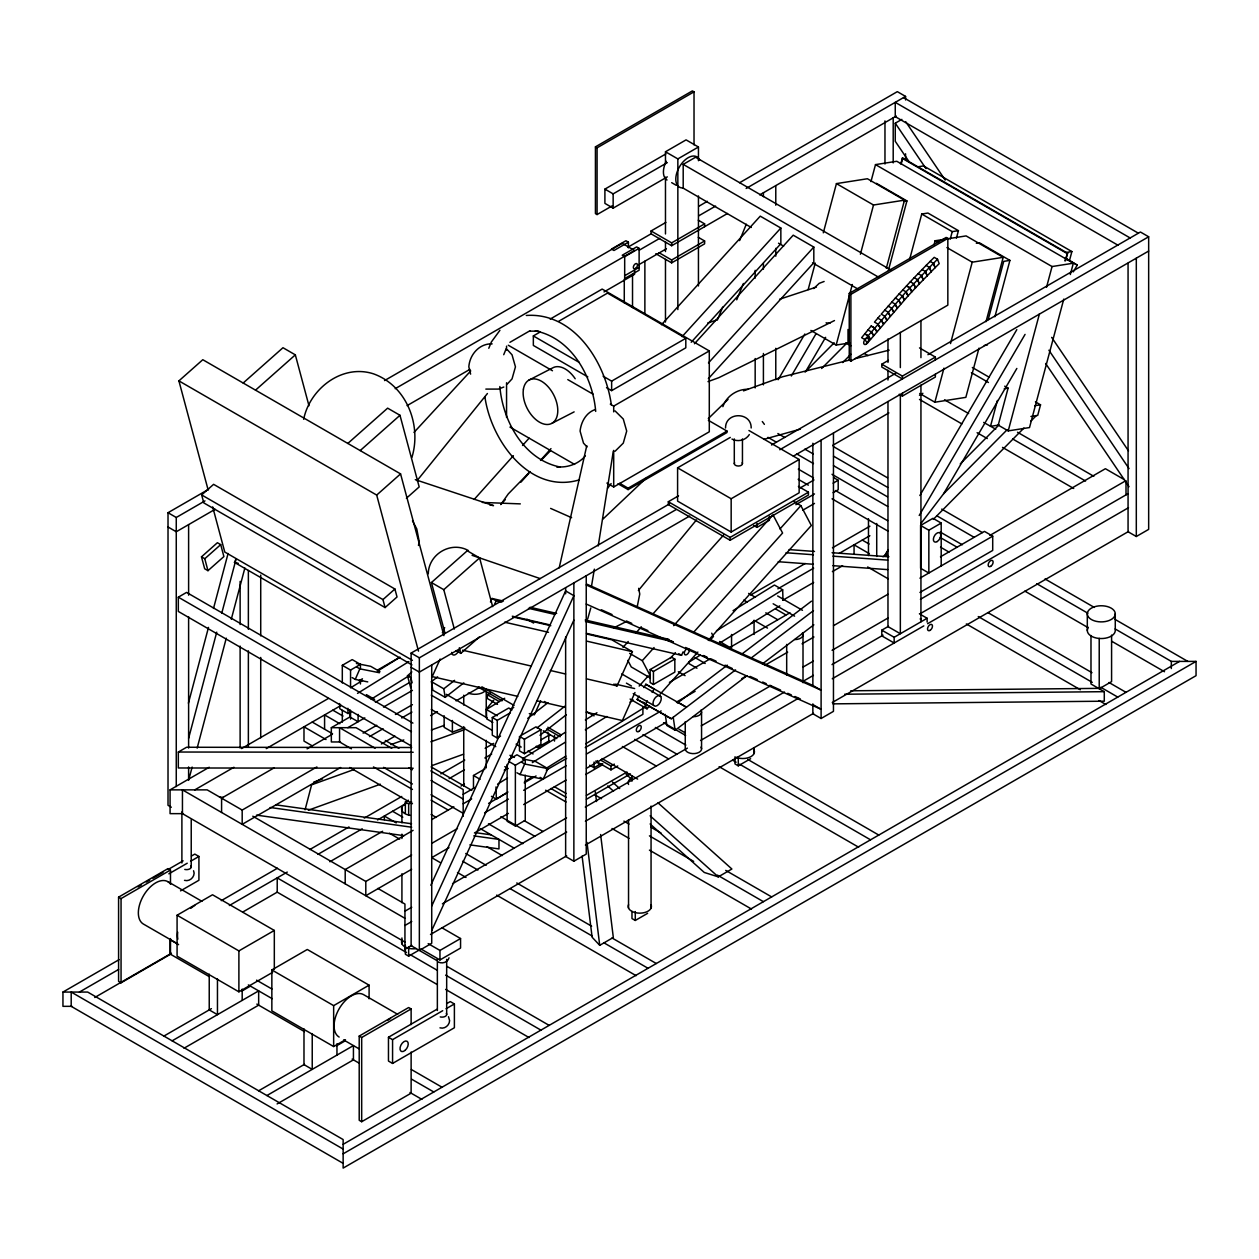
<?xml version="1.0" encoding="UTF-8"?>
<svg xmlns="http://www.w3.org/2000/svg" width="1259" height="1259" viewBox="0 0 1259 1259"><rect width="100%" height="100%" fill="white"/><g stroke="black" fill="none" stroke-linecap="round" stroke-linejoin="round"><path stroke-width="1.5" d="M613.322 451.115L598.214 545.95M303.671 419.278C309.761 388.905 342.039 363.646 373.467 373.829C406.437 385.569 421.875 424.944 411.882 457.505M591.447 586.537L594.342 569.147M418.46 545.462L419.216 541.685L416.776 528.937L412.48 520.817M637.101 607.294L639.761 594.043L638.675 588.331M559.185 567.903L586.773 445.655M428.265 573.821C428.548 553.991 451.147 540.756 468.458 550.608M590.786 607.955L587.623 619.098M725.546 427.981C725.357 411.646 751.387 411.646 751.182 427.981M305.087 809.757L311.603 784.829L353.795 769.595M188.409 703.214L208.49 627.391M213.511 608.443L228.084 553.472M188.614 738.293L216.737 632.144M221.757 613.196L235.811 560.113M192.139 767.061L188.614 780.328L188.614 766.951M197.159 748.114L226.274 638.171M231.294 619.208L244.86 568.029M808.168 289.586L815.234 263.084M823.307 232.821L836.432 183.609L867.404 178.747L904.497 200.15L886.32 268.277M870.96 181.626L875.493 164.614L896.786 161.278L1073.345 263.21L1070.323 274.541M810.89 330.456L836.165 345.06L852.312 284.503M860.401 254.224L873.51 205.012L904.497 200.15M900.5 163.827L902.782 158.067L1067.601 253.216L1065.586 260.739M901.271 163.717L902.782 158.067M888.382 270.449L906.921 200.921L876.437 183.326M909.706 259.118L921.745 214.03L927.93 213.054L958.429 230.665L956.415 238.171M934.115 244.561L935.122 240.768L966.109 235.905L1003.187 257.324L986.033 321.659M950.23 239.147L952.229 231.625L958.429 230.665M919.699 393.469L934.87 402.219L943.951 368.163M950.514 343.565L972.216 262.187L1003.187 257.324M978.967 348.161L965.842 397.356L934.87 402.219M988.205 319.613L1003.738 261.368L1009.923 260.393L994.893 316.764M997.396 400.456L990.487 426.345L998.23 425.133L1008.097 388.134L1004.698 386.183M998.041 425.023L1008.223 430.893L1039.462 313.774M1046.512 287.335L1052.052 266.546L1073.345 263.21M1064.815 260.865L1067.601 253.216M1069.536 260.361L1071.881 251.564L923.555 165.92L917.748 166.833M1063.776 299.107L1029.516 427.556L1008.223 430.893M1035.433 401.873L1040.532 404.816L1037.715 415.376L1030.932 416.446M449.022 957.8C447.874 962.317 442.161 964.142 438.242 961.986M722.871 406.673C726.27 396.239 737.239 388.952 748.224 389.267M488.791 348.271L491.356 341.992L499.933 330.283M503.726 354.708L506.244 348.507M739.615 240.595L746.288 224.244M717.473 319.833L722.666 307.117M736.735 299.815L743.408 283.464M352.174 677.61L355.258 679.404L359.854 668.844L379.478 672.747M520.077 774.553L524.673 764.008L547.87 768.619L543.274 779.164L520.077 774.553L516.977 772.774M411.961 664.894L234.473 562.411L236.047 558.902M442.381 632.726L444.679 627.596M440.131 659.055L432.246 676.602L517.795 696.384M490.443 601.975L492.017 598.466L503.427 601.094M494.567 604.351L496.14 600.842L501.837 602.164M540.662 700.744L534.367 714.782L529.299 713.617M586.537 678.853L617.052 685.903L632.411 651.706L611.811 639.808L587.009 634.08M634.977 692.497L622.371 720.557L586.253 712.201M586.474 633.34L681.544 655.325L683.118 651.816M430.83 885.25L565.637 590.912L573.868 595.68L431.727 906.071M431.727 930.511L573.868 620.12M735.555 669.898L671.299 718.747L637.148 699.422L639.084 696.054M643.9 687.619L645.836 684.251L686.47 707.212L678.223 702.459M645.395 704.19L647.331 700.807M652.146 692.387L654.082 689.019L645.836 684.251M778.141 379.714L804.847 334.013M791.329 376L816.052 333.698M805.823 371.216L825.621 337.333M888.555 556.635L885.25 554.731L888.224 549.648M919.873 495.495L1016.816 329.638M919.212 515.482L1025.062 334.39M920.927 523.508L943.573 493.796L1016.847 368.446M1073.282 271.881L1077.232 265.114L1065.287 258.016M500.767 504.591L508.274 493.921L530.07 471.621M607.578 488.287L611.134 483.598M885.25 554.731L887.642 551.599M487.422 393.516L416.981 480.749M864.917 339.584L906.024 291.852L908.054 295.896L867.357 343.14L864.917 339.584L861.628 337.68L871.165 326.05L874.486 327.938L876.831 331.605L874.486 327.938L871.165 326.05M638.376 590.518L696.463 519.92M486.242 709.226L493.733 700.224M880.088 315.49L874.486 322.099L877.775 323.988L880.088 327.702L877.775 323.988M898.674 299.957L900.736 303.954L898.643 299.972L895.354 298.068L881.237 314.152L884.526 316.056L886.777 319.849L884.526 316.056M474.187 499.445L513.389 455.695M522.548 445.481L529.079 438.195M501.318 504.041L505.237 499.666M520.927 482.166L528.764 473.415M540.536 460.29L550.986 448.629M623 647.331L628.225 641.492M636.078 632.742L641.303 626.903M653.059 613.778L723.642 535.028M650.132 675.564L642.295 660.676L654.066 647.551M673.659 625.676L772.995 514.837L782.579 533.029L693.693 632.191M639.163 686.076L648.291 675.894M779.998 528.937L800.866 505.646L794.099 501.743M670.166 658.441L675.406 652.618M630.098 699.06L647 708.833L649.613 705.921M660.046 694.276L697.864 652.083M708.282 640.438L811.315 525.491L800.866 505.646M709.698 640.658L713.444 636.487L711.697 633.183M895.369 298.053L899.02 294.024L902.341 295.896L904.371 299.925L902.341 295.896M413.975 432.435L470.74 370.917M661.479 324.728L760.247 216.155L780.848 228.036L780.848 243.711L691.207 342.259M682.095 336.625L780.848 228.036M694.449 343.77L793.217 235.181L813.818 247.079L813.818 262.738L708.361 378.676M708.471 362.891L813.818 247.079M899.036 293.992L910.32 281.796L913.641 283.684L915.545 287.839L908.038 295.928L906.055 291.836L902.734 289.948M507.377 383.948L512.035 378.896L515.45 366.857L512.035 354.818L507.377 349.75M813.707 288.563L819.168 283.369L824.126 281.465M749.31 434.591C745.69 440.382 737.916 442.192 731.967 439.076M906.055 291.836L933.423 263.32L935.138 267.679L919.353 283.826L917.496 279.592L914.191 277.72L910.336 281.78M914.207 277.704L926.073 265.476L929.394 267.364L931.125 271.708L929.394 267.364M540.961 460.464L550.482 450.706M805.083 372.113L834.182 342.81M821.639 368.494L846.583 343.377M842.664 362.561L850.895 354.251M960.271 463.91L999.079 424.818M943.573 493.796L1007.31 429.587M933.312 519.369L1023.945 428.044M1030.822 421.136L1036.314 415.596M926.089 265.46L934.225 257.355L937.53 259.26L939.183 263.666L935.107 267.711L933.438 263.288L930.118 261.416M933.438 263.288L937.53 259.26M708.313 418.57L728.048 399.402M585.372 455.931C578.353 464.115 567.305 467.923 556.683 466.79L560.224 467.042C523.854 459.818 502.719 420.994 499.854 386.529M603.061 518.96L645.898 478.42M208.144 489.956L178.904 380.879L202.793 359.712L400.567 473.888L443.908 635.622M243.176 383.019L282.976 347.72L295.33 354.865L308.974 405.76M255.53 390.148L295.33 354.865M201.66 494.929L213.605 484.337L394.901 589.007L397.026 596.971L385.081 607.562L203.785 502.892L201.66 494.929L382.956 599.599L385.081 607.562M201.487 556.84L217.398 542.723L220.703 544.628L223.897 556.557L207.971 570.673L204.682 568.785L201.487 556.84L204.776 558.744L207.971 570.673M204.776 558.744L220.703 544.628M347.83 443.436L387.63 408.152L399.984 415.281L419.184 486.918L406.389 498.265M360.184 450.58L399.984 415.281M418.507 651.155L376.693 495.07L400.567 473.888M382.956 599.599L394.901 589.007M444.978 633.104L431.428 582.539L467.246 550.781L479.6 557.91L492.647 606.618M454.326 629.012L443.782 589.684L479.6 557.91M410.702 687.713L407.491 675.784L411.835 671.928M456.214 650.683L460.841 653.358L479.474 636.834M615.053 451.273L623.284 443.121L626.699 431.082L623.284 419.042L615.053 410.89M463.8 682.866L445.198 697.36L432.844 690.215L431.428 681.654L437.628 676.838M445.198 697.36L443.782 688.799L454.641 680.348M527.773 718.37L547.933 702.679M537.042 727.922L564.929 706.205M540.001 735.272L566.345 714.75M677.436 703.057L727.309 665.145M741.331 654.475L811.473 601.157M751.135 658.048L813.471 610.646M665.24 714.388L666.892 725.514L675.139 730.267L746.839 675.768M762.419 663.918L813.849 624.826M350.946 687.603L362.529 680.427M377.432 671.189L398.946 657.859M357.525 693.379L408.845 661.589M339.631 703.529L339.804 708.786L348.035 713.538L351.355 711.492M371.216 699.186L409.301 675.595M733.037 610.678L774.427 585.042L782.673 589.81L783.004 600.307M716.45 630.822L782.673 589.81M504.245 770.162L507.55 768.116M522.454 758.878L565.496 732.219M585.356 719.912L596.955 712.736M688.752 662.25L700.334 655.073M718.559 643.79L779.809 605.862M497.573 784.152L507.519 777.999M532.352 762.608L565.464 742.102M585.325 729.811L606.838 716.481M630.019 702.113L633.34 700.067M491.435 796.317L496.376 799.182L507.959 792.005M524.515 781.745L532.793 776.614M546.044 768.415L565.905 756.108M585.765 743.801L645.379 706.897M492.836 722.43L486.651 718.858L486.399 709.509L504.702 698.257M510.414 709.478L513.735 707.432M612.393 205.736L597.081 214.565L595.428 213.621L595.428 146.862L692.371 90.9L694.024 91.844L694.024 144.864M595.428 146.862L597.081 147.822L694.024 91.844M665.476 163.513L665.476 151.772L686.076 139.875L698.446 147.004L698.446 160.711M667.317 176.874L613.149 208.144L604.902 203.391L604.902 189.118L665.838 153.928M604.902 189.118L613.149 193.87L667.317 162.6M665.476 151.772L677.846 158.902L698.446 147.004M751.277 227.47L683.196 188.158L683.196 164.378L695.55 157.233L891.309 270.26M384.546 380.58L622.214 243.349L634.583 250.494L395.2 388.685M628.398 242.169L613.967 250.494L611.496 249.062L625.928 240.737L628.398 242.169L628.398 247.866M727.482 213.495L671.661 245.725L651.06 233.844L651.06 230.979L665.885 222.418M171.318 807.224L168.014 805.319L168.014 512.712L208.569 489.31M627.659 247.346L651.407 233.639M698.902 206.224L707.369 201.314M739.6 182.712L897.321 91.655L905.567 96.408L905.567 99.98M624.684 256.679L639.116 248.353L639.116 270.229L624.684 278.554L624.684 256.679L622.214 255.247L636.629 246.921L639.116 248.353M168.014 512.712L176.26 517.48L204.981 500.893M639.304 250.148L659.653 238.392M698.651 215.871L715.616 206.083M746.146 188.457L905.567 96.408M651.06 230.979L671.661 242.877L704.615 223.85L704.615 226.699M215.116 509.313L176.26 531.754L168.014 526.986M638.691 264.768L666.436 248.747M759.712 194.893L896.298 116.048M624.684 275.705L639.116 267.38M509.926 342.322L530.039 330.692M550.167 319.078L602.164 289.066L709.289 350.915L709.289 431.79L613.7 486.981L606.901 483.063M909.533 162.38L895.259 141.291L895.259 123.193L901.853 119.4M407.082 405.618L469.906 369.359M604.021 291.915L634.583 274.273L634.583 270.622M587.811 376.882L533.344 345.438L533.344 335.933L540.095 332.03M558.634 321.328L607.515 293.111L685.809 338.309L685.809 347.814L611.638 390.636L606.523 387.693M658.976 252.681L671.661 259.999L704.615 240.973L704.615 243.837L671.661 262.863L655.813 253.704M411.473 746.052L178.322 611.449L178.322 597.175L186.568 592.407L412.905 723.091M603.124 376.205L611.638 381.131L685.809 338.309M610.3 404.139L613.7 406.106L709.289 350.915M849.243 293.41L946.186 237.432L947.838 238.392L947.838 305.134L850.895 361.113L849.243 360.153L849.243 293.41L850.895 294.354L947.838 238.392M619.648 483.283L628.115 488.177L727.01 431.082L727.01 432.514L628.115 489.609L617.964 483.739M413.188 768.226L178.322 767.974L178.322 752.032L186.568 747.264L411.63 747.5M748.932 430.499L799.15 459.488L799.15 492.804L731.164 532.053L677.594 501.129L677.594 467.829L730.283 437.408M342.306 682.976L342.306 665.319L352.205 659.606L360.436 664.374L360.436 668.293M342.306 665.319L350.553 670.071L360.436 664.374M935.358 359.917L935.358 357.068L902.404 376.095L902.404 378.943L881.804 367.061L881.804 364.197L888.398 360.389M798.395 486.415L808.42 492.206L808.42 495.055L730.126 540.253L668.324 504.576L668.324 501.727L678.538 495.826M183.389 813.644L170.075 813.644L170.075 789.865L209.23 767.25M241.586 748.57L328.41 698.446M359.051 680.757L362.466 678.79M377.779 669.945L399.921 657.167M436.873 960.538L411.126 945.682L411.126 653.075L669.52 503.883M771.515 444.994L895.621 373.341M927.93 354.692L1140.418 232.018L1148.664 236.771L1148.664 529.378L1136.31 536.507L1128.064 531.754L1128.064 263.225M411.126 653.075L419.357 657.827L676.067 509.627M779.762 449.746L1148.664 236.771M194.799 789.865L233.938 767.266M266.263 748.601L341.126 705.386M689.664 516.048L419.357 672.101L411.126 667.349M793.359 456.167L1148.664 251.045M899.225 394.24L902.404 396.081L935.358 377.039L935.358 374.191M340.481 741.96L331.337 741.96L331.337 727.686L349.986 716.922M375.418 702.239L409.317 682.661M677.594 467.829L731.164 498.753L799.15 459.488M274.21 767.801L221.584 798.19L221.584 812.464M307.102 748.822L331.92 734.485M832.829 445.293L888.901 412.921M919.479 395.263L922.878 393.296M347.814 727.686L364.811 717.866M383.523 707.07L412.433 690.388M363.111 733.131L376.724 725.278M395.42 714.467L412.433 704.662M170.075 789.865L207.168 789.865L242.184 810.072L316.875 766.951M369.501 736.578L383.082 728.741M401.747 717.96L411.945 712.075M800.441 487.768L813.975 479.962M668.324 501.727L730.126 537.404L808.42 492.206M340.638 767.502L242.184 824.346L242.184 810.072M381.383 743.99L394.964 736.153M430.609 715.568L437.408 711.65M456.073 700.87L479.836 687.146M795.877 504.686L814.494 493.937M833.112 483.188L838.195 480.246L838.195 489.767L833.112 492.694M753.669 525.554L757.068 527.364L769.438 520.219L769.312 516.347M170.484 938.569L170.484 954.243L121.053 982.791L118.582 981.359L118.582 897.148L168.014 868.6L170.484 870.032L170.484 883.739M138.002 886.887L141.354 884.951M146.359 882.055L149.695 880.135M153.047 878.2L163.056 872.408M168.076 869.528L183.106 860.841M191.462 856.026L194.799 854.09L198.922 856.466L198.922 880.261L180.541 890.868M118.582 897.148L121.053 898.58L170.484 870.032M168.848 873.825L187.229 863.218M190.565 861.298L198.922 856.466M802.644 510.288L814.494 503.443M497.51 704.379L487.343 698.509L487.343 694.7L490.742 692.749M500.531 736.09L497.242 737.994L492.285 735.146L492.285 717.52L508.778 707.999L512.067 709.903M492.285 717.52L497.242 720.368L510.414 712.751M272.636 972.341L238.895 991.824L177.078 956.148L177.078 915.23L212.519 894.771L274.32 930.448L274.32 969.414M72.109 1006.334L62.95 1006.334L62.95 992.061L119.133 959.626M221.269 900.657L277.452 868.222M309.808 849.542L348.963 826.943M364.276 818.098L401.731 796.475M440.886 773.86L464.728 760.106M485.156 748.302L493.67 743.392M750.726 594.972L805.209 563.528M832.451 547.807L869.906 526.183M405.351 812.7L405.351 801.999L408.435 800.205M521.132 735.413L535.972 726.852L540.914 729.716L540.914 744.179L524.436 753.7L519.479 750.852L519.479 736.373L524.436 739.222L540.914 729.716M79.427 992.061L118.614 969.446M229.343 905.52L287.257 872.078M317.929 854.373L362.214 828.8M377.543 819.955L406.515 803.226M449.101 778.644L464.429 769.784M484.872 757.981L491.687 754.047M777.873 588.819L813.66 568.171M839.202 553.409L869.875 535.704M405.351 801.999L408.656 803.887L411.74 802.109M650.148 669.552L671.535 657.198L674.84 659.102L674.84 672.117L653.437 684.471L650.148 682.567L650.148 669.552L653.437 671.456L674.84 659.102M473.478 788.354L473.478 775.497L485.014 768.84M94.755 997.49L171.429 953.236M242.971 911.925L277.043 892.253M329.858 861.754L382.657 831.27M461.03 786.025L464.429 784.058M541.087 739.804L549.601 734.878M782.988 600.15L813.66 582.445M832.388 571.617L842.617 565.716M508.778 759.523L517.008 754.771L525.255 759.523L525.255 763.442M941.197 523.067L928.843 530.212L928.843 573.034L920.597 568.265L920.597 525.459L932.95 518.315L941.197 523.067L941.197 565.889M537.42 747.626L549.254 740.796M463.186 794.303L475.084 787.426M508.778 761.427L515.372 765.236L525.255 759.523M882.905 556.73L887.532 554.054M413.094 830.342L345.202 869.544L345.202 883.818M431.774 819.562L453.838 806.83M669.426 682.362L710.17 658.835M728.835 648.055L789.944 612.771M463.186 803.809L471.653 798.914M488.618 803.399L507.267 792.635M524.216 782.846L536.082 775.985M546.264 770.115L566.613 758.374M585.262 747.61L642.908 714.325L642.908 707.18M177.078 915.23L238.895 950.907L274.32 930.448M252.807 816.21L365.802 881.442L411.63 854.987M431.994 843.231L457.458 828.516M484.621 812.842L508.384 799.119M523.665 790.306L566.109 765.802M586.474 754.031L661.164 710.91M676.445 702.097L695.11 691.317M940.457 556.808L984.459 531.392L992.706 536.161L992.706 550.435L919.936 592.438M411.63 869.261L365.802 895.716L365.802 881.442M431.994 857.489L448.975 847.7M474.438 833.002L508.384 813.393M523.665 804.58L566.109 780.076M586.474 768.305L666.263 722.241M741.803 678.632L746.902 675.69M764.717 665.397L787.678 652.146M802.062 643.837L813.944 636.991M833.552 625.66L887.925 594.264M989.873 535.421L1105.402 468.71L1124.413 479.695M919.936 578.164L992.706 536.161M589.731 765.236L594.059 767.738L600.653 763.93M585.671 774.49L602.526 764.748M600.795 760.2L610.961 766.07L614.345 764.119M595.712 761.081L610.961 769.878L617.744 765.96M507.125 764.402L507.125 821.261L515.372 826.014L525.255 820.301L525.255 775.214M345.47 1039.729L333.651 1046.544L271.85 1010.851L271.85 969.934L307.29 949.475L369.092 985.168L369.092 998.812M163.906 1036.078L211.402 1008.648M241.948 991.022L250.431 986.112M701.247 725.845L770.901 685.62M803.195 666.987L813.377 661.101M832.073 650.305L888.146 617.933M920.423 599.3L1126.002 480.608L1126.002 494.881M586.442 795.452L627.013 772.019M586.442 799.26L630.397 773.876M927.128 622.072L927.128 618.263L894.158 637.29L894.158 643.003L881.804 635.874L881.804 630.161L888.398 626.352M172.137 1040.831L258.662 990.88L258.662 1005.154L184.019 1048.243M404.942 911.186L411.74 907.251M452.579 883.676L566.581 817.862M585.293 807.05L687.383 748.114M700.571 740.497L784.499 692.041M803.085 681.308L813.377 675.375M832.01 664.61L883.047 635.15M920.423 613.574L1128.064 493.685M404.942 925.459L411.756 921.525M442.397 903.836L566.676 832.073M585.404 821.261L798.222 698.399M832.278 678.743L923.823 625.88M927.615 623.693L1128.505 507.707M411.756 945.304L404.942 949.239L404.942 904.041L377.889 888.429M430.484 934.493L566.676 855.868M585.404 845.057L813.55 713.334M832.278 702.522L1128.505 531.503M405.351 945.32L405.351 954.243L408.656 956.148L421.01 949.003M734.988 756.801L734.988 763.93L738.278 765.834L750.632 758.705M565.637 636.944L565.637 856.466L573.868 861.219L586.238 854.09L586.238 575.756M812.858 703.938L812.858 713.743L821.104 718.496L833.458 711.351L833.458 433.017M271.85 969.934L333.651 1005.626L369.092 985.168M428.17 943.62L439.958 950.435L460.558 938.537L460.558 948.058L439.958 959.956L421.419 949.239M258.662 1090.782L304.473 1064.343M336.72 1045.725L345.202 1040.831M411.126 1052.036L411.126 1093.174L361.679 1121.722L359.208 1120.29L359.208 1036.078L408.656 1007.53L411.126 1008.947L411.126 1024.621M359.208 1036.078L361.679 1037.495L411.126 1008.947M266.908 1095.55L353.433 1045.584L353.433 1059.858L277.09 1103.938M446.929 1003.502L450.266 1001.582L454.389 1003.958L454.389 1027.753L392.572 1063.43L388.464 1061.054L388.464 1037.259L436.904 1009.293M388.464 1037.259L392.572 1039.635L442.696 1010.709M446.032 1008.774L454.389 1003.958M631.971 911.422L631.971 918.551L635.276 920.455L647.63 913.326M582.099 856.12L592.123 937.231L599.725 945.32L613.322 937.467L600.606 834.528M650.116 823.968L704.285 872.471L718.291 876.862L731.888 869.009L658.001 802.849M343.14 1144.321L1179.573 661.4M343.14 1153.826L1196.05 661.4L1196.05 675.674L343.14 1168.1L343.14 1139.552L87.674 992.061L62.95 992.061M528.89 380.139L552.67 367.896A24.472 14.872 62.8 0 1 575.19 378.754M552.04 423.26L574.135 411.882M613.574 627.958L626.132 621.647M834.481 320.557L718.889 377.653L707.999 381.619M503.805 387.032L498.454 389.094L485.832 389.094M595.302 409.521C586.175 412.543 581.06 421.891 580.084 431.082L583.499 443.121L587.009 446.914M390.982 744.588L403.824 739.946M431.349 730.015L444.207 725.389M313.664 782.138L322.493 778.959M444.144 715.741L444.144 727.34L452.39 732.093L464.744 727.623M430.877 741.787L463.91 729.874M308.313 810.214L380.375 784.215M432.12 765.551L463.517 754.204M743.518 390.857L782.626 376.756L851.115 359.665M707.715 322.996L716.922 319.959M779.557 299.249L816.399 287.068M763.757 439.375L800.378 429.13M579.061 479.947C529.567 494.551 490.758 440.194 484.888 396.616M854.924 358.705L889.169 350.159M903.82 201.409L906.921 200.921M976.339 243.27L979.439 242.798L1009.923 260.393M1066.074 252.477L1071.881 251.564M836.165 345.06L849.715 342.936M984.286 345.438L987.386 344.95M1004.226 388.748L1008.097 388.134M1034.725 405.728L1040.532 404.816M492.143 343.88C479.38 343.314 469.623 354.708 468.836 366.857L470.614 374.143M850.769 690.798L1098.556 688.374M844.71 694.228L1104.285 691.679L1104.285 701.2L832.907 703.86M526.309 315.458C574.261 312.153 605.689 362.655 611.339 404.91M530.338 331.148L538.852 331.148M1115.128 628.949L1171.326 661.4L1196.05 661.4M331.337 727.686L356.045 727.686L391.769 748.302M178.322 752.032L413.188 752.268M482.354 502.435L520.313 503.883M789.078 549.601L814.494 551.442M832.089 552.701L888.775 556.793M786.025 552.764L813.393 554.747M832.939 556.163L887.658 560.113M778.204 561.719L813.393 564.268M832.939 565.669L887.658 569.619M826.061 322.839L829.949 323.295M184.506 880.356C189.243 881.741 193.965 877.916 194.138 873.116L193.556 870.756M439.973 1027.848C444.71 1029.233 449.432 1025.408 449.605 1020.608L448.487 1016.705M219.507 796.978L223.378 797.529M275.752 804.831L411.551 823.748M475.556 832.671L491.073 834.827M270.087 807.491L411.693 827.226M473.762 835.882L498.973 839.391L498.973 848.912L469.875 844.852M256.506 815.124L403.934 835.661M489.767 504.922L493.512 505.614L415.313 479.663M356.423 663.493L370.697 666.326L379.966 671.677M355.258 679.404L367.754 681.89M523.02 759.004L535.5 761.475L547.87 768.619M530.039 607.263L556.667 613.416M585.183 619.995L668.828 639.336M528.465 608.317L555.077 614.471M585.498 621.505L672.951 641.728M512.319 616.202L550.356 624.999M512.633 616.879L550.781 625.692M504.639 622.166L548.499 632.301M586.631 641.114L632.411 651.706M234.473 562.411L238.266 563.292M615.635 684.156L634.646 688.547M462.572 650.195L531.235 666.058M550.293 670.465L565.559 674.006M536.822 700.775L565.338 707.369M535.311 330.897C571.68 338.104 592.816 376.945 595.696 411.41M472.078 555.329L540.158 578.589M550.624 508.4L571.617 517.685M586.962 584.207L812.858 685.447L821.104 690.215L586.238 584.947M601.298 609.734L612.063 614.549M626.4 620.97L631.782 623.394M640.752 627.407L647.913 630.617M665.838 638.659L673.014 641.87M685.573 647.488L696.321 652.319M703.498 655.53L707.086 657.135M710.658 658.74L716.041 661.148M725.011 665.177L732.171 668.387M750.112 676.413L757.273 679.64M762.655 682.048L766.243 683.653M769.831 685.258L780.58 690.074M787.756 693.3L791.344 694.905M794.933 696.51L800.299 698.918M586.238 604.037L821.104 709.305L812.858 704.536M637.148 699.422L671.299 718.747M903.506 97.604L1138.372 233.198M1130.126 237.951L895.259 102.357L895.259 116.631L1118.212 245.348M902.011 158.193L1066.829 253.342M1077.232 265.114L1066.105 258.614M875.493 164.614L1052.052 266.546M921.745 214.03L952.229 231.625M836.432 183.609L873.51 205.012M935.122 240.768L938.506 242.719M946.925 247.582L972.216 262.187M922.06 269.552L925.381 271.44L927.159 275.737L925.381 271.44M918.094 273.644L921.415 275.516L923.24 279.766L921.415 275.516M683.196 164.378L878.939 277.389M891.734 302.129L895.055 304.001L897.179 307.936L895.055 304.001M888.177 306.157L891.498 308.03L893.654 311.917L891.498 308.03M778.518 243.192L783.617 246.15M812.559 262.848L858.528 289.381M671.677 182.665L676.303 185.341M884.668 310.17L887.988 312.059L890.192 315.899L887.988 312.059M972.357 367.502L989.369 377.338M877.806 318.149L881.127 320.038L883.409 323.783L881.127 320.038M971.413 372.648L988.441 382.484M698.289 220.183L704.615 223.85M919.511 347.909L935.358 357.068M867.923 329.952L871.244 331.841L873.62 335.476L871.244 331.841M698.289 237.322L704.615 240.973M1017.54 432.262L1093.803 476.295M845.828 342.826L850.927 345.784M864.54 353.637L867.955 355.605M944.533 399.811L968.627 413.534M983.672 422.41L995.743 429.193M1012.692 438.982L1085.557 481.048M881.804 364.197L902.404 376.095M919.495 399.433L961.86 423.89M977.11 432.703L987.276 438.573M1002.526 447.386L1073.707 488.476M833.301 446.504L887.516 477.806M941.732 509.108L982.398 532.588M833.521 456.151L887.752 487.453M936.885 515.828L974.167 537.341M1045.033 578.967L1094.323 607.436M1114.719 619.208L1187.804 661.4M777.873 433.537L784.625 437.44M804.847 449.117L813.283 453.98M833.505 465.657L887.438 496.801M1036.786 583.72L1087.87 613.227M940.268 532.053L962.301 544.769M767.959 437.329L776.378 442.192M796.617 453.869L813.471 463.595M832.01 474.313L887.626 506.417M920.597 525.459L928.843 530.212M940.284 537.53L957.233 547.303M833.552 477.57L838.195 480.246M1024.857 591.116L1087.87 627.501M1111.713 641.256L1164.512 671.739M940.52 547.177L948.987 552.072M798.3 469.119L813.471 477.869M835.378 490.522L887.626 520.691M708.376 420.333L727.01 431.082M798.175 479.27L808.341 485.14M832.057 498.832L887.988 531.125M533.344 335.933L579.297 362.45M862.305 540.08L869.103 544.014M988.205 612.771L1091.978 672.684M1108.99 682.504L1126.002 692.324M508.274 345.234L552.481 370.76M567.778 379.604L593.288 394.319M869.371 553.677L854.058 544.832L854.058 553.755M978.259 616.548L1092.245 682.347M1100.744 687.257L1117.756 697.093M1104.285 691.679L1090.986 683.999L1090.986 635.543M867.671 566.975L888.083 578.762M966.345 623.945L1080.332 689.743M1099.044 700.555L1105.858 704.489M919.4 613.81L927.128 618.263M881.804 630.161L894.158 637.29M509.974 427.1L574.592 464.414M777.653 595.979L802.455 610.3M773.152 603.769L794.586 616.155M748.633 593.398L755.4 597.301M775.733 609.041L785.915 614.911M743.77 600.102L747.169 602.07M765.802 612.818L777.669 619.68M753.936 620.246L767.502 628.084M719.566 641.476L729.732 647.346M702.852 655.624L709.62 659.527M695.031 657.607L705.197 663.477M678.79 653.736L681.544 655.325M688.484 663.336L696.951 668.23M178.904 380.879L376.693 495.07M678.318 671.739L685.085 675.658M629.626 653.358L642.295 660.676M650.289 677.956L631.278 666.971L627.785 660.361M492.017 598.466L496.14 600.842M527.017 619.239L533.596 623.048M621.741 673.927L660.723 696.447A5.823 3.368 -60 0 1 657.151 705.638A5.823 3.368 -60 0 1 653.578 700.555A5.823 3.368 -60 0 1 660.723 696.447M626.415 683.133L631.483 686.061M747.783 759.429L878.782 835.063M633.246 693.583L653.578 705.323M613.873 684.078L617.052 685.903M431.428 582.539L443.782 589.684M678.947 729.197L685.289 732.864M732.738 760.263L736.137 762.214M739.537 764.182L870.536 839.816M663.587 722.713L685.62 735.429M655.357 727.466L685.856 745.076M719.125 766.668L858.638 847.213M642.987 734.611L676.886 754.172M587.292 711.964L594.075 715.883M634.756 739.363L668.639 758.941M544.439 701.499L547.822 703.451M622.387 746.508L656.285 766.07M481.867 686.816L514.065 705.402M478.341 687.131L502.073 700.822M547.822 727.246L561.388 735.067M602.054 758.548L637.636 779.101M487.343 694.7L499.193 701.546M546.611 728.914L560.161 736.735M543.227 730.771L556.777 738.592M412.401 660.346L224.763 552.024L212.677 506.889M486.399 709.509L497.211 715.741M431.428 681.654L443.782 688.799M446.316 694.323L487.028 717.835M536.24 746.241L539.623 748.208M407.491 675.784L410.796 677.688L412.165 682.803M431.286 695.173L492.363 730.425M516.111 744.148L521.21 747.075M527.993 750.993L533.076 753.936M594.72 794.759L601.519 798.694M650.856 827.179L661.069 833.065M725.719 870.394L771.657 896.912M431.286 709.447L495.763 746.666M511.028 755.479L514.427 757.43M356.769 667.065L359.854 668.844M509.911 755.321L513.326 757.273M521.572 762.214L524.673 764.008M623.897 821.12L629.012 824.078M649.424 835.866L693.662 861.392M717.473 875.147L763.41 901.664M540.174 777.385L543.274 779.164M554.322 786.67L566.157 793.5M550.954 788.512L566.157 797.309M504.812 766.637L508.211 768.604M545.651 790.211L566.062 801.999M612 828.516L629.012 838.352M649.424 850.124L751.497 909.061M366.353 694.622L374.6 699.375M178.322 597.175L411.473 731.778M473.478 775.497L480.072 779.305M332.832 710.17L342.999 716.041M385.364 740.497L398.93 748.318M431.129 766.92L471.795 790.4M524.326 820.726L542.975 831.491M430.877 770.886L463.186 789.535L463.186 816.304M339.851 723.736L324.586 714.923L324.586 729.197M500.846 816.682L534.729 836.244M375.135 748.224L339.568 727.686L339.568 741.96L351.418 748.806M409.002 767.77L412.385 769.721M431.003 780.486L463.186 799.056M312.232 722.068L332.565 733.808M488.476 823.811L522.863 843.672M383.602 767.376L412.385 783.995M431.003 794.759L463.186 813.33M326.018 739.537L303.986 726.821L303.986 741.095L312.468 745.989M373.467 766.936L412.448 789.44M431.097 800.205L448.031 809.978M480.23 828.579L514.128 848.141M349.75 767.502L412.448 803.714M431.097 814.479L436.181 817.406M487.013 846.756L502.262 855.569M392.572 811.268L402.786 817.17M465.736 853.508L486.147 865.295M516.772 882.968L591.636 926.199M612.047 937.986L656.285 963.513M396.255 822.898L384.341 816.037L384.341 819.593M462.604 861.219L477.916 870.048M510.241 888.712L591.903 935.862M603.801 942.739L648.039 968.281M389.44 833.253L399.654 839.139M431.979 857.804L440.477 862.714M457.489 872.534L466.003 877.444M496.628 895.133L636.125 975.678M442.019 927.836L460.558 938.537M404.942 918.315L182.445 789.865L182.445 813.644L404.942 942.11M447.071 966.44L549.16 1025.377M406.515 952.528L277.216 877.885L277.216 892.159L437.125 984.491M409.915 954.495L437.125 970.217M445.639 975.127L540.914 1030.13M445.639 989.401L529 1037.526M167.888 881.662L201.928 901.318M397.655 1014.313L363.615 994.657A24.472 14.132 -60 0 0 339.143 1008.789A24.472 14.132 -60 0 0 339.143 1037.054M256.584 980.163L271.897 988.992M411.394 1069.536L442.019 1087.225M177.456 943.699L143.416 924.059A24.472 14.132 -60 0 1 145.131 893.072A24.472 14.132 -60 0 1 170.657 884.227M178.589 944.643L170.075 939.733L170.075 954.007L209.214 976.591M248.338 984.916L272.164 998.67M343.613 1039.918L358.925 1048.763M411.662 1079.215L433.788 1091.978M256.852 1004.1L304.489 1031.609M352.127 1059.102L358.925 1063.037M409.962 1092.497L421.875 1099.375M343.14 1149.074L71.196 992.061L71.196 1006.334L343.14 1163.347M626.132 774.316L631.924 779.51M612.441 782.075L619.696 788.575M650.132 815.832L718.291 876.862M607.656 785.946L613.511 791.187M905.693 121.682L945.21 180.068M1051.658 337.349L1128.489 450.864M895.259 123.193L925.994 168.596M1048.904 350.222L1129.024 468.6M1045.615 363.458L1129.024 486.698M643.522 702.207L647 708.833M917.481 279.624L919.369 283.81L915.529 287.87L913.641 283.684M459.346 647.74L460.841 653.358M673.203 717.3L675.139 730.267M595.318 791.801L596.53 801.511M586.993 842.334L599.725 945.32M756.942 523.476L757.068 527.364M495.983 786.922L496.376 799.182M347.877 708.282L348.035 713.538M1171.326 661.4L1171.326 668.545M1136.31 258.174L1136.31 536.507M1115.269 613.825A13.991 8.073 0 0 1 1094.291 620.813A13.991 8.073 0 0 1 1094.291 606.838A13.991 8.073 0 0 1 1115.269 613.825L1115.269 630.476A13.991 8.073 0 0 1 1098.556 638.392A13.991 8.073 0 0 1 1088.358 627.391M1111.587 635.103L1111.587 681.623L1099.217 688.767L1099.217 638.36M1087.304 613.825L1087.304 630.476M920.943 320.478L920.943 357.65M920.943 385.049L920.943 621.836M905.567 153.803L905.567 159.688M902.404 393.217L902.404 396.081M900.342 332.376L900.342 367.597M900.342 394.996L900.342 633.733L887.973 626.589L887.973 401.558M893.198 117.827L893.198 162.899M887.973 338.939L887.973 362.419M887.973 370.24L887.973 380.029M884.967 120.911L884.967 164.032M876.72 523.476L876.72 556.431M868.474 518.708L868.474 555.549M850.895 294.354L850.895 361.113M848.015 329.465L848.015 343.738M821.104 440.162L821.104 718.496M812.858 443.247L812.858 686.297M803.006 634.851L803.006 682.693M786.686 644.419L786.686 675.044M775.78 185.624L775.78 205.217M775.78 248.338L775.78 256.191M775.78 348.302L775.78 379.667M763.41 192.753L763.41 196.672M763.41 263.32L763.41 269.206M763.41 353.48L763.41 384.845M755.164 270.323L755.164 278.16M755.164 358.532L755.164 387.929M754.062 620.75L754.062 634.473M754.062 747.657L754.062 753.543M742.448 438.919L742.448 463.658M738.278 756.911L738.278 765.834M734.296 438.919L734.296 463.658M731.558 634.473L731.558 648.18M731.164 498.753L731.164 532.053M730.126 537.404L730.126 540.253M701.562 711.98L701.562 748.916M698.446 195.932L698.446 285.95M685.258 721.69L685.258 748.916A8.152 4.706 0 0 0 694.999 753.543A8.152 4.706 0 0 0 700.948 747.106M677.846 158.902L677.846 309.588M671.661 242.877L671.661 245.725M671.661 259.999L671.661 262.863M665.476 177.204L665.476 233.954M665.476 241.775L665.476 251.564M665.476 259.401L665.476 322.021M653.437 671.456L653.437 684.471M651.06 806.059L651.06 908.164M644.876 261.195L644.876 314.12M635.276 911.547L635.276 920.455M632.522 274.21L632.522 307.526M631.971 775.827L631.971 781.178M628.54 819.814L628.54 908.164M628.115 488.177L628.115 489.609M624.275 279.262L624.275 302.774M613.7 406.106L613.7 411.882M613.7 450.392L613.7 486.981M613.149 193.87L613.149 208.144M611.638 381.131L611.638 390.636M610.961 766.07L610.961 769.878M597.081 147.822L597.081 214.565M594.059 762.025L594.059 767.738M573.868 582.901L573.868 861.219M565.637 587.937L565.637 593.823M554.511 735.382L554.511 741.095M548.735 733.95L548.735 741.567M524.436 739.222L524.436 753.7M515.372 765.236L515.372 826.014M506.559 346.178L506.559 350.033M506.559 382.767L506.559 417.437M497.242 720.368L497.242 737.994M486.242 691.27L486.242 716.796M486.242 740.355L486.242 767.848M463.737 695.204L463.737 705.024M463.737 726.616L463.737 785.962M452.39 720.494L452.39 732.093M446.677 959.358L446.677 1014.424M439.958 950.435L439.958 959.956M437.361 959.358L437.361 1010.489M431.727 664.972L431.727 943.29L419.357 950.435L419.357 657.827M408.656 803.887L408.656 814.604M408.656 947.224L408.656 956.148M401.92 807.145L401.92 822.819M401.92 834.135L401.92 838.494M401.92 873.762L401.92 902.703M401.92 937.971L401.92 943.857M392.572 1039.635L392.572 1063.43M361.679 1037.495L361.679 1121.722M360.436 680.049L360.436 683.983M358.107 714.404L358.107 721.737L349.876 716.985L349.876 709.635M350.553 670.071L350.553 687.729M350.553 711.256L350.553 719.094M342.306 710.422L342.306 722.178M336.956 1043.821L336.956 1055.105M333.651 1005.626L333.651 1046.544M312.232 1033.623L312.232 1069.379L303.986 1064.626L303.986 1028.871M260.723 575.111L260.723 635.874M260.723 657.434L260.723 737.79M248.369 570.484L248.369 629.28M248.369 650.84L248.369 746.886M242.184 989.102L242.184 1000.386M240.123 581.406L240.123 624.527M240.123 646.087L240.123 748.019M238.895 950.907L238.895 991.824M217.461 978.92L217.461 1014.66L209.23 1009.907L209.23 974.151M191.226 819.735L191.226 866.932M188.614 524.61L188.614 595.177M188.614 616.737L188.614 748.066M181.894 811.866L181.894 862.997M176.26 517.48L176.26 786.56M121.053 898.58L121.053 982.791M651.06 904.686A11.661 6.736 0 0 1 639.808 913.153A11.661 6.736 0 0 1 628.54 904.686M628.54 784.467A11.661 6.736 0 0 1 631.562 777.968M485.565 690.404A11.661 6.736 0 0 1 468.285 693.079M754.062 750.065A11.661 6.736 0 0 1 749.483 757.32A11.661 6.736 0 0 1 736.106 757.304M753.386 621.411A11.661 6.736 0 0 1 751.056 623.331M410.166 815.391A11.661 6.736 0 0 1 404.942 804.139M416.194 948.609A11.661 6.736 0 0 1 401.92 940.363M387.819 1020.278A24.472 14.132 -60 0 1 390.526 1018.468M177.834 939.151A24.472 14.132 -60 0 1 177.708 932.211M190.754 908.369A24.472 14.132 -60 0 1 194.799 905.473M802.392 633.057A8.152 4.706 0 0 1 794.854 639.572M700.948 710.17A8.152 4.706 0 0 1 693.41 716.686M446.331 1013.401A4.658 2.691 0 0 1 445.324 1016.328A4.658 2.691 0 0 1 440.241 1016.91M190.864 865.909A4.658 2.691 0 0 1 189.857 868.836A4.658 2.691 0 0 1 184.774 869.418M742.133 462.761A4.076 2.361 0 0 1 738.372 466.019A4.076 2.361 0 0 1 734.595 462.761M549.491 735.524A7.57 4.375 -60 0 1 547.917 732.046M602.715 763.694A7.57 4.375 -60 0 1 597.364 760.593M762.293 421.545A26.801 7.113 43 0 1 764.37 424.362M920.124 618.987A3.494 2.014 -60 0 1 921.352 618.657M683.417 187.906A17.484 10.088 -60 0 1 679.404 166.943A17.484 10.088 -60 0 1 699.563 159.924M667.034 179.99A17.484 10.088 -60 0 1 666.231 161.294M688.925 649.062A3.494 2.014 -60 0 1 687.634 653.925A3.494 2.014 -60 0 1 684.345 653.626A3.494 2.014 -60 0 1 686.784 648.873M458.701 650.557A5.241 3.022 -60 0 1 454.53 654.948A5.241 3.022 -60 0 1 451.776 652.398M909.816 287.76L906.527 285.856L909.801 287.776L911.784 291.868L909.816 287.76M868.049 335.728L864.76 333.824L868.033 335.744L870.473 339.316L868.049 335.728M405.178 1050.289A5.823 3.368 -60 0 0 407.035 1041.256A5.823 3.368 -60 0 0 400.142 1047.362A5.823 3.368 -60 0 0 405.178 1050.289M635.937 268.183A2.911 1.684 -60 0 0 636.849 263.666A2.911 1.684 -60 0 0 633.403 266.719A2.911 1.684 -60 0 0 635.937 268.183M930.008 630.397A3.494 2.014 -60 0 0 932.148 624.889A3.494 2.014 -60 0 0 927.867 627.36A3.494 2.014 -60 0 0 930.008 630.397M866.145 344.211A3.494 2.014 -60 0 0 868.285 338.702A3.494 2.014 -60 0 0 864.004 341.173A3.494 2.014 -60 0 0 866.145 344.211M523.429 389.11A24.472 14.872 62.8 0 0 546.217 424.456A24.472 14.872 62.8 0 0 551.741 391.518A24.472 14.872 62.8 0 0 523.429 389.11M937.074 541.622A5.241 3.022 -60 0 0 940.284 533.344A5.241 3.022 -60 0 0 933.863 537.058A5.241 3.022 -60 0 0 937.074 541.622M990.644 566.377A3.494 2.014 -60 0 0 992.784 560.853A3.494 2.014 -60 0 0 988.504 563.324A3.494 2.014 -60 0 0 990.644 566.377M638.785 731.448A3.494 2.014 -60 0 0 640.925 725.939A3.494 2.014 -60 0 0 636.645 728.41A3.494 2.014 -60 0 0 638.785 731.448"/></g></svg>
